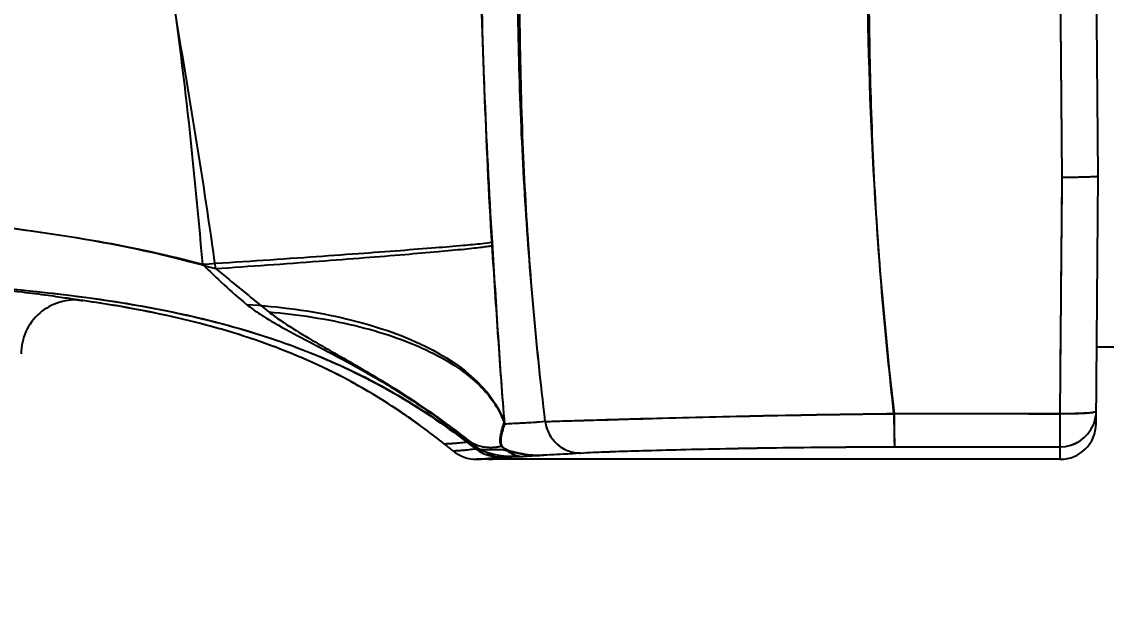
# Model space of a CAD drawing. Header units: millimetres. Extents: x 3553 to 4035, y 25961 to 26175.
# Drawn here: x 3628.2 to 3688.2, y 26036.8 to 26068.6 of the extents above; entities that cross this region are included whole.
import ezdxf

# ---------------------------------------------------------------- set-up
doc = ezdxf.new("R2010")
doc.units = ezdxf.units.MM
doc.styles.get("Standard").update_dxf_attribs({"font": ''})
doc.styles.get('Standard').set_extended_font_data('SimSun')
doc.dimstyles.new('副本 ISO-25-2bei', dxfattribs={"dimscale": 1.7, "dimtxt": 5, "dimasz": 5, "dimexe": 0.5, "dimexo": 0.625, "dimgap": 2, "dimtad": 1, "dimlfac": 0.0393, "dimdsep": 46, "dimtxsty": 'Standard', "dimcen": 2.5, "dimclrd": 1, "dimclre": 1, "dimclrt": 3, "dimadec": 0, "dimazin": 0, "dimtfac": 1, "dimtmove": 0, "dimatfit": 3, "dimfxl": 0, "dimarcsym": 0})

# ---------------------------------------------------------------- blocks, each defined once
blk = doc.blocks.new('*D3')
at = {"color": 1, "lineweight": -2, "transparency": 16777216}
for p, q in [((3600.501, 26039.033), (3600.501, 26015.894)), ((3622.208, 26039.53), (3622.208, 26015.894)), ((3592.001, 26016.744), (3583.501, 26016.744)), ((3600.501, 26016.744), (3622.208, 26016.744)), ((3630.708, 26016.744), (3674.908, 26016.744))]:
    blk.add_line(p, q, dxfattribs=at)
at = {"color": 1, "transparency": 16777216}
for points in [[(3592.001, 26018.16), (3592.001, 26015.327), (3600.501, 26016.744)], [(3630.708, 26018.16), (3630.708, 26015.327), (3622.208, 26016.744)]]:
    blk.add_solid(points, dxfattribs=at)
at = {"layer": 'Defpoints', "color": 0, "transparency": 16777216}
for p in [(3622.208, 26040.592), (3600.501, 26040.095), (3622.208, 26016.744)]:
    blk.add_point(p, dxfattribs=at)
at = {"color": 3, "transparency": 16777216, "insert": (3657.058, 26025.291), "char_height": 8.5, "attachment_point": 5}
blk.add_mtext('G1/2"', dxfattribs=at)
blk = doc.blocks.new('*D4')
at = {"color": 1, "lineweight": -2, "transparency": 16777216}
for p, q in [((3611.356, 26037.626), (3611.356, 25991.025)), ((3739.327, 26000.218), (3739.327, 25991.025)), ((3619.856, 25991.875), (3730.827, 25991.875))]:
    blk.add_line(p, q, dxfattribs=at)
at = {"color": 1, "transparency": 16777216}
for points in [[(3619.856, 25993.292), (3619.856, 25990.458), (3611.356, 25991.875)], [(3730.827, 25993.292), (3730.827, 25990.458), (3739.327, 25991.875)]]:
    blk.add_solid(points, dxfattribs=at)
at = {"layer": 'Defpoints', "color": 0, "transparency": 16777216}
for p in [(3611.356, 26038.688), (3739.327, 26001.28), (3739.327, 25991.875)]:
    blk.add_point(p, dxfattribs=at)
at = {"color": 3, "transparency": 16777216, "insert": (3675.341, 26001.225), "char_height": 8.5, "attachment_point": 5}
blk.add_mtext('128', dxfattribs=at)
blk = doc.blocks.new('*D5')
at = {"color": 1, "lineweight": -2, "transparency": 16777216}
for p, q in [((3570.581, 26047.717), (3570.581, 25971.344)), ((3739.327, 25994.559), (3739.327, 25971.344)), ((3579.081, 25972.194), (3730.827, 25972.194))]:
    blk.add_line(p, q, dxfattribs=at)
at = {"color": 1, "transparency": 16777216}
for points in [[(3579.081, 25973.61), (3579.081, 25970.777), (3570.581, 25972.194)], [(3730.827, 25973.61), (3730.827, 25970.777), (3739.327, 25972.194)]]:
    blk.add_solid(points, dxfattribs=at)
at = {"layer": 'Defpoints', "color": 0, "transparency": 16777216}
for p in [(3570.581, 26048.78), (3739.327, 25995.621), (3739.327, 25972.194)]:
    blk.add_point(p, dxfattribs=at)
at = {"color": 3, "transparency": 16777216, "insert": (3654.954, 25981.544), "char_height": 8.5, "attachment_point": 5}
blk.add_mtext('168.7', dxfattribs=at)

msp = doc.modelspace()

# ---------------------------------------------------------------- linework, layer by layer
for points in [[(3687.756, 26060.013), (3687.756, 26060.013), (3687.474, 26092.235), (3687.474, 26092.235)], [(3685.758, 26059.948), (3685.758, 26059.948), (3685.645, 26072.896), (3685.645, 26072.896)], [(3685.758, 26059.947), (3685.758, 26059.947), (3685.647, 26072.791), (3685.647, 26072.791)], [(3674.972, 26072.306), (3674.973, 26063.803), (3675.468, 26055.308), (3676.454, 26046.863)], [(3685.644, 26046.866), (3685.644, 26046.866), (3685.758, 26059.948), (3685.758, 26059.948)], [(3687.635, 26046.301), (3687.635, 26046.301), (3687.756, 26060.013), (3687.756, 26060.013)], [(3631.67, 26053.099), (3631.67, 26053.099), (3631.542, 26053.117), (3631.542, 26053.117)], [(3631.67, 26053.099), (3631.67, 26053.099), (3631.543, 26053.117), (3631.543, 26053.117)], [(3631.787, 26053.082), (3631.787, 26053.082), (3631.67, 26053.099), (3631.67, 26053.099)], [(3687.673, 26050.556), (3687.673, 26050.556), (3688.644, 26050.556), (3688.644, 26050.556)], [(3687.519, 26046.323), (3687.598, 26046.535), (3687.64, 26046.765), (3687.642, 26046.993)], [(3687.519, 26046.323), (3687.598, 26046.536), (3687.64, 26046.766), (3687.642, 26046.993)], [(3654.878, 26046.307), (3654.884, 26046.296), (3654.884, 26046.284), (3654.889, 26046.273)], [(3685.644, 26044.326), (3686.738, 26044.326), (3687.627, 26045.208), (3687.635, 26046.301)], [(3685.651, 26045.021), (3686.451, 26045.021), (3687.174, 26045.5), (3687.485, 26046.237)], [(3685.651, 26045.02), (3686.451, 26045.02), (3687.174, 26045.499), (3687.485, 26046.237)], [(3687.485, 26046.237), (3687.498, 26046.265), (3687.509, 26046.294), (3687.519, 26046.323)], [(3687.485, 26046.237), (3687.497, 26046.266), (3687.509, 26046.294), (3687.519, 26046.323)], [(3651.552, 26045.186), (3651.203, 26045.462), (3650.849, 26045.734), (3650.491, 26045.999)], [(3651.552, 26045.186), (3651.203, 26045.462), (3650.849, 26045.734), (3650.491, 26045.999)], [(3652.039, 26044.796), (3651.878, 26044.927), (3651.716, 26045.058), (3651.552, 26045.186)], [(3652.785, 26045.461), (3652.842, 26045.416), (3652.9, 26045.371), (3652.957, 26045.327)], [(3652.837, 26045.289), (3652.897, 26045.242), (3652.958, 26045.198), (3653.021, 26045.155)], [(3676.479, 26045.018), (3679.536, 26045.02), (3682.593, 26045.021), (3685.651, 26045.021)], [(3676.488, 26045.017), (3679.543, 26045.019), (3682.597, 26045.02), (3685.651, 26045.02)], [(3685.644, 26044.326), (3685.644, 26044.326), (3685.651, 26045.021), (3685.651, 26045.021)], [(3652.039, 26044.796), (3652.412, 26044.493), (3652.879, 26044.326), (3653.359, 26044.326)], [(3653.285, 26044.91), (3653.432, 26044.797), (3653.592, 26044.702), (3653.762, 26044.63)], [(3654.509, 26044.445), (3654.509, 26044.445), (3654.616, 26044.461), (3654.616, 26044.461)], [(3655.366, 26044.473), (3655.366, 26044.473), (3655.678, 26044.473), (3655.678, 26044.473)], [(3655.715, 26044.49), (3655.703, 26044.488), (3655.691, 26044.487), (3655.678, 26044.485)], [(3655.678, 26044.473), (3655.678, 26044.473), (3655.898, 26044.474), (3655.898, 26044.474)], [(3685.644, 26044.326), (3685.644, 26044.326), (3653.359, 26044.326), (3653.359, 26044.326)]]:
    msp.add_open_spline(points, degree=3)
for points, knots in [([(3653.507, 26073.412), (3653.529, 26071.989), (3653.567, 26070.566), (3653.612, 26069.143), (3653.612, 26069.143), (3653.657, 26067.72), (3653.709, 26066.298), (3653.767, 26064.876), (3653.767, 26064.876), (3653.882, 26062.032), (3654.02, 26059.188), (3654.201, 26056.346)], [0, 0, 0, 0, 0.333333, 0.333333, 0.333333, 0.333333, 0.666667, 0.666667, 0.666667, 0.666667, 1, 1, 1, 1]), ([(3653.525, 26073.462), (3653.584, 26070.578), (3653.663, 26067.692), (3653.768, 26064.809), (3653.768, 26064.809), (3653.872, 26061.924), (3654.001, 26059.04), (3654.19, 26056.161)], [0, 0, 0, 0, 0.5, 0.5, 0.5, 0.5, 1, 1, 1, 1]), ([(3636.11, 26072.941), (3636.329, 26071.463), (3636.539, 26069.983), (3636.736, 26068.501), (3636.736, 26068.501), (3636.932, 26067.02), (3637.116, 26065.536), (3637.285, 26064.051), (3637.285, 26064.051), (3637.624, 26061.08), (3637.908, 26058.104), (3638.171, 26055.127)], [0, 0, 0, 0, 0.333333, 0.333333, 0.333333, 0.333333, 0.666667, 0.666667, 0.666667, 0.666667, 1, 1, 1, 1]), ([(3657.145, 26046.415), (3656.635, 26050.747), (3656.245, 26055.095), (3655.989, 26059.452), (3655.989, 26059.452), (3655.732, 26063.811), (3655.61, 26068.179), (3655.625, 26072.544)], [0, 0, 0, 0, 0.5, 0.5, 0.5, 0.5, 1, 1, 1, 1]), ([(3657.148, 26046.413), (3656.893, 26048.575), (3656.663, 26050.739), (3656.473, 26052.906), (3656.473, 26052.906), (3656.284, 26055.076), (3656.135, 26057.249), (3656.022, 26059.423), (3656.022, 26059.423), (3655.909, 26061.598), (3655.834, 26063.775), (3655.787, 26065.951), (3655.787, 26065.951), (3655.74, 26068.128), (3655.721, 26070.305), (3655.718, 26072.481)], [0, 0, 0, 0, 0.25, 0.25, 0.25, 0.25, 0.5, 0.5, 0.5, 0.5, 0.75, 0.75, 0.75, 0.75, 1, 1, 1, 1]), ([(3676.445, 26046.853), (3676.211, 26048.959), (3675.997, 26051.067), (3675.815, 26053.18), (3675.815, 26053.18), (3675.635, 26055.293), (3675.487, 26057.41), (3675.376, 26059.528), (3675.376, 26059.528), (3675.263, 26061.647), (3675.184, 26063.768), (3675.134, 26065.89), (3675.134, 26065.89), (3675.085, 26068.011), (3675.064, 26070.133), (3675.059, 26072.255)], [0, 0, 0, 0, 0.25, 0.25, 0.25, 0.25, 0.5, 0.5, 0.5, 0.5, 0.75, 0.75, 0.75, 0.75, 1, 1, 1, 1]), ([(3636.573, 26069.453), (3636.995, 26067.031), (3637.405, 26064.606), (3637.793, 26062.178), (3637.793, 26062.178), (3638.181, 26059.75), (3638.547, 26057.318), (3638.893, 26054.884)], [0, 0, 0, 0, 0.5, 0.5, 0.5, 0.5, 1, 1, 1, 1]), ([(3590.234, 26059.767), (3592.283, 26059.622), (3594.334, 26059.491), (3596.386, 26059.375), (3596.386, 26059.375), (3598.438, 26059.259), (3600.491, 26059.157), (3602.544, 26059.057), (3602.544, 26059.057), (3604.597, 26058.957), (3606.652, 26058.859), (3608.705, 26058.751), (3608.705, 26058.751), (3610.757, 26058.642), (3612.81, 26058.525), (3614.86, 26058.383), (3614.86, 26058.383), (3616.907, 26058.24), (3618.952, 26058.072), (3620.993, 26057.877), (3620.993, 26057.877), (3623.022, 26057.682), (3625.049, 26057.46), (3627.069, 26057.199), (3627.069, 26057.199), (3629.067, 26056.94), (3631.061, 26056.644), (3633.042, 26056.268), (3633.042, 26056.268), (3635.012, 26055.895), (3636.969, 26055.443), (3638.893, 26054.884)], [0, 0, 0, 0, 0.125, 0.125, 0.125, 0.125, 0.25, 0.25, 0.25, 0.25, 0.375, 0.375, 0.375, 0.375, 0.5, 0.5, 0.5, 0.5, 0.625, 0.625, 0.625, 0.625, 0.75, 0.75, 0.75, 0.75, 0.875, 0.875, 0.875, 0.875, 1, 1, 1, 1]), ([(3590.269, 26059.771), (3592.287, 26059.63), (3594.306, 26059.502), (3596.326, 26059.387), (3596.326, 26059.387), (3598.347, 26059.272), (3600.368, 26059.171), (3602.389, 26059.071), (3602.389, 26059.071), (3606.434, 26058.871), (3610.479, 26058.678), (3614.519, 26058.394), (3614.519, 26058.394), (3616.535, 26058.254), (3618.548, 26058.09), (3620.561, 26057.901), (3620.561, 26057.901), (3622.556, 26057.714), (3624.548, 26057.501), (3626.537, 26057.255), (3626.537, 26057.255), (3628.495, 26057.013), (3630.448, 26056.741), (3632.39, 26056.397), (3632.39, 26056.397), (3634.333, 26056.053), (3636.265, 26055.64), (3638.171, 26055.127)], [0, 0, 0, 0, 0.142857, 0.142857, 0.142857, 0.142857, 0.285714, 0.285714, 0.285714, 0.285714, 0.428571, 0.428571, 0.428571, 0.428571, 0.571429, 0.571429, 0.571429, 0.571429, 0.714286, 0.714286, 0.714286, 0.714286, 0.857143, 0.857143, 0.857143, 0.857143, 1, 1, 1, 1]), ([(3685.644, 26046.856), (3685.654, 26047.946), (3685.664, 26049.035), (3685.673, 26050.125), (3685.673, 26050.125), (3685.701, 26053.4), (3685.73, 26056.674), (3685.758, 26059.947)], [0, 0, 0, 0, 0.5, 0.5, 0.5, 0.5, 1, 1, 1, 1]), ([(3685.758, 26059.948), (3685.888, 26059.948), (3686.018, 26059.949), (3686.148, 26059.95), (3686.148, 26059.95), (3686.273, 26059.95), (3686.397, 26059.952), (3686.523, 26059.954), (3686.523, 26059.954), (3686.638, 26059.955), (3686.753, 26059.957), (3686.868, 26059.959), (3686.868, 26059.959), (3686.969, 26059.961), (3687.069, 26059.964), (3687.17, 26059.968), (3687.17, 26059.968), (3687.253, 26059.97), (3687.336, 26059.973), (3687.419, 26059.977), (3687.419, 26059.977), (3687.453, 26059.978), (3687.486, 26059.981), (3687.519, 26059.983), (3687.519, 26059.983), (3687.547, 26059.984), (3687.576, 26059.986), (3687.603, 26059.988), (3687.603, 26059.988), (3687.626, 26059.99), (3687.647, 26059.991), (3687.67, 26059.994), (3687.67, 26059.994), (3687.686, 26059.996), (3687.703, 26059.998), (3687.717, 26060), (3687.717, 26060), (3687.727, 26060.002), (3687.734, 26060.003), (3687.746, 26060.006), (3687.746, 26060.006), (3687.75, 26060.007), (3687.756, 26060.008), (3687.756, 26060.013)], [0, 0, 0, 0, 0.090909, 0.090909, 0.090909, 0.090909, 0.181818, 0.181818, 0.181818, 0.181818, 0.272727, 0.272727, 0.272727, 0.272727, 0.363636, 0.363636, 0.363636, 0.363636, 0.454545, 0.454545, 0.454545, 0.454545, 0.545455, 0.545455, 0.545455, 0.545455, 0.636364, 0.636364, 0.636364, 0.636364, 0.727273, 0.727273, 0.727273, 0.727273, 0.818182, 0.818182, 0.818182, 0.818182, 0.909091, 0.909091, 0.909091, 0.909091, 1, 1, 1, 1]), ([(3685.758, 26059.947), (3685.888, 26059.948), (3686.018, 26059.948), (3686.148, 26059.949), (3686.148, 26059.949), (3686.273, 26059.95), (3686.397, 26059.953), (3686.523, 26059.954), (3686.523, 26059.954), (3686.638, 26059.955), (3686.753, 26059.957), (3686.868, 26059.959), (3686.868, 26059.959), (3686.969, 26059.961), (3687.069, 26059.963), (3687.17, 26059.967), (3687.17, 26059.967), (3687.253, 26059.97), (3687.336, 26059.973), (3687.419, 26059.976), (3687.419, 26059.976), (3687.481, 26059.979), (3687.543, 26059.983), (3687.603, 26059.988), (3687.603, 26059.988), (3687.626, 26059.989), (3687.647, 26059.991), (3687.67, 26059.993), (3687.67, 26059.993), (3687.686, 26059.996), (3687.703, 26059.998), (3687.717, 26060), (3687.717, 26060), (3687.727, 26060.002), (3687.734, 26060.003), (3687.746, 26060.006), (3687.746, 26060.006), (3687.75, 26060.007), (3687.756, 26060.008), (3687.756, 26060.013)], [0, 0, 0, 0, 0.1, 0.1, 0.1, 0.1, 0.2, 0.2, 0.2, 0.2, 0.3, 0.3, 0.3, 0.3, 0.4, 0.4, 0.4, 0.4, 0.5, 0.5, 0.5, 0.5, 0.6, 0.6, 0.6, 0.6, 0.7, 0.7, 0.7, 0.7, 0.8, 0.8, 0.8, 0.8, 0.9, 0.9, 0.9, 0.9, 1, 1, 1, 1]), ([(3638.172, 26055.127), (3640.166, 26055.258), (3642.16, 26055.393), (3644.154, 26055.532), (3644.154, 26055.532), (3645.037, 26055.595), (3645.921, 26055.658), (3646.805, 26055.723), (3646.805, 26055.723), (3647.581, 26055.778), (3648.359, 26055.836), (3649.135, 26055.895), (3649.135, 26055.895), (3649.785, 26055.945), (3650.434, 26055.996), (3651.084, 26056.048), (3651.084, 26056.048), (3651.591, 26056.089), (3652.097, 26056.131), (3652.603, 26056.176), (3652.603, 26056.176), (3652.952, 26056.208), (3653.301, 26056.242), (3653.651, 26056.277), (3653.651, 26056.277), (3653.834, 26056.295), (3654.019, 26056.313), (3654.201, 26056.346)], [0, 0, 0, 0, 0.142857, 0.142857, 0.142857, 0.142857, 0.285714, 0.285714, 0.285714, 0.285714, 0.428571, 0.428571, 0.428571, 0.428571, 0.571429, 0.571429, 0.571429, 0.571429, 0.714286, 0.714286, 0.714286, 0.714286, 0.857143, 0.857143, 0.857143, 0.857143, 1, 1, 1, 1]), ([(3638.893, 26054.884), (3640.807, 26055.017), (3642.721, 26055.154), (3644.633, 26055.298), (3644.633, 26055.298), (3645.476, 26055.362), (3646.318, 26055.426), (3647.161, 26055.493), (3647.161, 26055.493), (3647.901, 26055.551), (3648.64, 26055.61), (3649.379, 26055.672), (3649.379, 26055.672), (3649.996, 26055.724), (3650.614, 26055.776), (3651.23, 26055.832), (3651.23, 26055.832), (3651.71, 26055.875), (3652.191, 26055.92), (3652.67, 26055.968), (3652.67, 26055.968), (3652.856, 26055.988), (3653.041, 26056.007), (3653.226, 26056.028), (3653.226, 26056.028), (3653.373, 26056.044), (3653.519, 26056.061), (3653.666, 26056.079), (3653.666, 26056.079), (3653.773, 26056.093), (3653.881, 26056.107), (3653.987, 26056.123), (3653.987, 26056.123), (3654.055, 26056.134), (3654.122, 26056.145), (3654.19, 26056.161)], [0, 0, 0, 0, 0.111111, 0.111111, 0.111111, 0.111111, 0.222222, 0.222222, 0.222222, 0.222222, 0.333333, 0.333333, 0.333333, 0.333333, 0.444444, 0.444444, 0.444444, 0.444444, 0.555556, 0.555556, 0.555556, 0.555556, 0.666667, 0.666667, 0.666667, 0.666667, 0.777778, 0.777778, 0.777778, 0.777778, 0.888889, 0.888889, 0.888889, 0.888889, 1, 1, 1, 1]), ([(3654.19, 26056.161), (3654.3, 26054.461), (3654.414, 26052.761), (3654.528, 26051.061), (3654.528, 26051.061), (3654.584, 26050.243), (3654.64, 26049.426), (3654.7, 26048.609), (3654.7, 26048.609), (3654.758, 26047.83), (3654.821, 26047.052), (3654.889, 26046.273)], [0, 0, 0, 0, 0.333333, 0.333333, 0.333333, 0.333333, 0.666667, 0.666667, 0.666667, 0.666667, 1, 1, 1, 1]), ([(3654.201, 26056.346), (3654.311, 26054.609), (3654.419, 26052.871), (3654.532, 26051.134), (3654.532, 26051.134), (3654.639, 26049.513), (3654.75, 26047.892), (3654.887, 26046.273)], [0, 0, 0, 0, 0.5, 0.5, 0.5, 0.5, 1, 1, 1, 1]), ([(3638.172, 26055.127), (3638.567, 26054.745), (3638.962, 26054.364), (3639.366, 26053.991), (3639.366, 26053.991), (3639.77, 26053.619), (3640.183, 26053.256), (3640.607, 26052.906)], [0, 0, 0, 0, 0.5, 0.5, 0.5, 0.5, 1, 1, 1, 1]), ([(3638.893, 26054.884), (3639.139, 26054.687), (3639.384, 26054.49), (3639.628, 26054.291), (3639.628, 26054.291), (3639.996, 26053.99), (3640.362, 26053.687), (3640.731, 26053.386), (3640.731, 26053.386), (3641.1, 26053.084), (3641.472, 26052.784), (3641.845, 26052.487)], [0, 0, 0, 0, 0.333333, 0.333333, 0.333333, 0.333333, 0.666667, 0.666667, 0.666667, 0.666667, 1, 1, 1, 1]), ([(3617.158, 26054.339), (3620.344, 26054.25), (3623.531, 26054.1), (3626.708, 26053.831), (3626.708, 26053.831), (3628.258, 26053.701), (3629.806, 26053.542), (3631.349, 26053.342), (3631.349, 26053.342), (3632.879, 26053.143), (3634.405, 26052.901), (3635.92, 26052.602), (3635.92, 26052.602), (3637.461, 26052.298), (3638.99, 26051.932), (3640.497, 26051.486), (3640.497, 26051.486), (3642.032, 26051.032), (3643.543, 26050.495), (3645.014, 26049.861), (3645.014, 26049.861), (3646.494, 26049.224), (3647.933, 26048.491), (3649.314, 26047.661), (3649.314, 26047.661), (3650.695, 26046.831), (3652.018, 26045.905), (3653.285, 26044.91)], [0, 0, 0, 0, 0.142857, 0.142857, 0.142857, 0.142857, 0.285714, 0.285714, 0.285714, 0.285714, 0.428571, 0.428571, 0.428571, 0.428571, 0.571429, 0.571429, 0.571429, 0.571429, 0.714286, 0.714286, 0.714286, 0.714286, 0.857143, 0.857143, 0.857143, 0.857143, 1, 1, 1, 1]), ([(3622.205, 26054.139), (3622.777, 26054.1), (3623.35, 26054.057), (3623.922, 26054.012), (3623.922, 26054.012), (3625.35, 26053.897), (3626.776, 26053.76), (3628.199, 26053.591)], [0, 0, 0, 0, 0.5, 0.5, 0.5, 0.5, 1, 1, 1, 1]), ([(3622.205, 26054.139), (3624.908, 26053.994), (3627.608, 26053.789), (3630.298, 26053.469), (3630.298, 26053.469), (3632.94, 26053.156), (3635.571, 26052.731), (3638.157, 26052.109), (3638.157, 26052.109), (3639.454, 26051.796), (3640.74, 26051.434), (3642.006, 26051.012), (3642.006, 26051.012), (3643.29, 26050.584), (3644.552, 26050.093), (3645.783, 26049.534), (3645.783, 26049.534), (3647.03, 26048.967), (3648.245, 26048.329), (3649.419, 26047.622), (3649.419, 26047.622), (3650.601, 26046.909), (3651.74, 26046.126), (3652.837, 26045.289)], [0, 0, 0, 0, 0.166667, 0.166667, 0.166667, 0.166667, 0.333333, 0.333333, 0.333333, 0.333333, 0.5, 0.5, 0.5, 0.5, 0.666667, 0.666667, 0.666667, 0.666667, 0.833333, 0.833333, 0.833333, 0.833333, 1, 1, 1, 1]), ([(3628.199, 26053.591), (3628.675, 26053.534), (3629.151, 26053.474), (3629.625, 26053.408), (3629.625, 26053.408), (3629.817, 26053.382), (3630.009, 26053.356), (3630.2, 26053.328), (3630.2, 26053.328), (3630.359, 26053.304), (3630.518, 26053.28), (3630.677, 26053.257), (3630.677, 26053.257), (3630.802, 26053.238), (3630.928, 26053.218), (3631.053, 26053.198), (3631.053, 26053.198), (3631.143, 26053.184), (3631.234, 26053.169), (3631.324, 26053.154), (3631.324, 26053.154), (3631.356, 26053.148), (3631.388, 26053.143), (3631.42, 26053.138), (3631.42, 26053.138), (3631.443, 26053.134), (3631.465, 26053.131), (3631.488, 26053.127), (3631.488, 26053.127), (3631.502, 26053.124), (3631.516, 26053.122), (3631.53, 26053.119), (3631.53, 26053.119), (3631.534, 26053.119), (3631.538, 26053.118), (3631.542, 26053.117)], [0, 0, 0, 0, 0.111111, 0.111111, 0.111111, 0.111111, 0.222222, 0.222222, 0.222222, 0.222222, 0.333333, 0.333333, 0.333333, 0.333333, 0.444444, 0.444444, 0.444444, 0.444444, 0.555556, 0.555556, 0.555556, 0.555556, 0.666667, 0.666667, 0.666667, 0.666667, 0.777778, 0.777778, 0.777778, 0.777778, 0.888889, 0.888889, 0.888889, 0.888889, 1, 1, 1, 1]), ([(3631.542, 26053.117), (3630.685, 26053.24), (3629.818, 26052.984), (3629.163, 26052.417), (3629.163, 26052.417), (3628.509, 26051.85), (3628.133, 26051.026), (3628.133, 26050.161)], [0, 0, 0, 0, 0.5, 0.5, 0.5, 0.5, 1, 1, 1, 1]), ([(3650.491, 26045.999), (3649.807, 26046.506), (3649.107, 26046.992), (3648.39, 26047.449), (3648.39, 26047.449), (3647.683, 26047.9), (3646.96, 26048.324), (3646.22, 26048.719), (3646.22, 26048.719), (3644.748, 26049.507), (3643.212, 26050.178), (3641.639, 26050.743), (3641.639, 26050.743), (3640.042, 26051.316), (3638.408, 26051.779), (3636.755, 26052.16), (3636.755, 26052.16), (3635.074, 26052.548), (3633.376, 26052.852), (3631.67, 26053.099)], [0, 0, 0, 0, 0.2, 0.2, 0.2, 0.2, 0.4, 0.4, 0.4, 0.4, 0.6, 0.6, 0.6, 0.6, 0.8, 0.8, 0.8, 0.8, 1, 1, 1, 1]), ([(3650.491, 26045.999), (3649.144, 26046.998), (3647.726, 26047.911), (3646.246, 26048.706), (3646.246, 26048.706), (3644.781, 26049.491), (3643.257, 26050.16), (3641.693, 26050.724), (3641.693, 26050.724), (3640.107, 26051.296), (3638.483, 26051.759), (3636.841, 26052.141), (3636.841, 26052.141), (3635.171, 26052.53), (3633.482, 26052.834), (3631.787, 26053.082)], [0, 0, 0, 0, 0.25, 0.25, 0.25, 0.25, 0.5, 0.5, 0.5, 0.5, 0.75, 0.75, 0.75, 0.75, 1, 1, 1, 1]), ([(3640.607, 26052.906), (3640.849, 26052.705), (3641.107, 26052.524), (3641.371, 26052.353), (3641.371, 26052.353), (3641.635, 26052.181), (3641.906, 26052.019), (3642.178, 26051.862), (3642.178, 26051.862), (3642.725, 26051.547), (3643.282, 26051.251), (3643.841, 26050.958), (3643.841, 26050.958), (3644.399, 26050.663), (3644.959, 26050.372), (3645.516, 26050.075), (3645.516, 26050.075), (3646.073, 26049.778), (3646.627, 26049.476), (3647.177, 26049.165), (3647.177, 26049.165), (3647.727, 26048.854), (3648.272, 26048.534), (3648.809, 26048.202), (3648.809, 26048.202), (3649.346, 26047.87), (3649.875, 26047.527), (3650.397, 26047.171), (3650.397, 26047.171), (3651.44, 26046.462), (3652.45, 26045.707), (3653.433, 26044.917)], [0, 0, 0, 0, 0.125, 0.125, 0.125, 0.125, 0.25, 0.25, 0.25, 0.25, 0.375, 0.375, 0.375, 0.375, 0.5, 0.5, 0.5, 0.5, 0.625, 0.625, 0.625, 0.625, 0.75, 0.75, 0.75, 0.75, 0.875, 0.875, 0.875, 0.875, 1, 1, 1, 1]), ([(3640.607, 26052.906), (3641.509, 26052.848), (3642.411, 26052.759), (3643.307, 26052.634), (3643.307, 26052.634), (3644.158, 26052.516), (3645.002, 26052.366), (3645.84, 26052.175), (3645.84, 26052.175), (3646.62, 26051.998), (3647.395, 26051.788), (3648.149, 26051.54), (3648.149, 26051.54), (3648.839, 26051.313), (3649.51, 26051.056), (3650.187, 26050.74), (3650.187, 26050.74), (3652.195, 26049.801), (3654.256, 26048.339), (3654.887, 26046.273)], [0, 0, 0, 0, 0.2, 0.2, 0.2, 0.2, 0.4, 0.4, 0.4, 0.4, 0.6, 0.6, 0.6, 0.6, 0.8, 0.8, 0.8, 0.8, 1, 1, 1, 1]), ([(3641.845, 26052.487), (3643.45, 26052.347), (3645.051, 26052.107), (3646.618, 26051.728), (3646.618, 26051.728), (3647.324, 26051.557), (3648.024, 26051.358), (3648.711, 26051.123), (3648.711, 26051.123), (3649.338, 26050.908), (3649.957, 26050.663), (3650.557, 26050.381), (3650.557, 26050.381), (3651.096, 26050.127), (3651.621, 26049.842), (3652.12, 26049.516), (3652.12, 26049.516), (3652.564, 26049.228), (3652.987, 26048.906), (3653.374, 26048.545), (3653.374, 26048.545), (3653.716, 26048.225), (3654.03, 26047.872), (3654.293, 26047.484), (3654.293, 26047.484), (3654.531, 26047.132), (3654.728, 26046.752), (3654.863, 26046.353)], [0, 0, 0, 0, 0.142857, 0.142857, 0.142857, 0.142857, 0.285714, 0.285714, 0.285714, 0.285714, 0.428571, 0.428571, 0.428571, 0.428571, 0.571429, 0.571429, 0.571429, 0.571429, 0.714286, 0.714286, 0.714286, 0.714286, 0.857143, 0.857143, 0.857143, 0.857143, 1, 1, 1, 1]), ([(3641.845, 26052.487), (3642.057, 26052.318), (3642.277, 26052.159), (3642.502, 26052.006), (3642.502, 26052.006), (3642.725, 26051.853), (3642.953, 26051.705), (3643.182, 26051.561), (3643.182, 26051.561), (3643.642, 26051.272), (3644.109, 26050.997), (3644.578, 26050.726), (3644.578, 26050.726), (3645.049, 26050.454), (3645.52, 26050.187), (3645.991, 26049.917), (3645.991, 26049.917), (3646.461, 26049.647), (3646.931, 26049.377), (3647.397, 26049.101), (3647.397, 26049.101), (3647.865, 26048.825), (3648.329, 26048.545), (3648.787, 26048.256), (3648.787, 26048.256), (3649.247, 26047.968), (3649.702, 26047.673), (3650.151, 26047.37), (3650.151, 26047.37), (3651.051, 26046.763), (3651.929, 26046.126), (3652.785, 26045.461)], [0, 0, 0, 0, 0.125, 0.125, 0.125, 0.125, 0.25, 0.25, 0.25, 0.25, 0.375, 0.375, 0.375, 0.375, 0.5, 0.5, 0.5, 0.5, 0.625, 0.625, 0.625, 0.625, 0.75, 0.75, 0.75, 0.75, 0.875, 0.875, 0.875, 0.875, 1, 1, 1, 1]), ([(3657.145, 26046.415), (3657.405, 26046.426), (3657.665, 26046.434), (3657.925, 26046.443), (3657.925, 26046.443), (3658.382, 26046.458), (3658.84, 26046.472), (3659.296, 26046.486), (3659.296, 26046.486), (3659.936, 26046.506), (3660.576, 26046.525), (3661.216, 26046.543), (3661.216, 26046.543), (3662.02, 26046.566), (3662.822, 26046.589), (3663.625, 26046.61), (3663.625, 26046.61), (3665.614, 26046.664), (3667.604, 26046.711), (3669.593, 26046.752), (3669.593, 26046.752), (3671.88, 26046.798), (3674.167, 26046.836), (3676.454, 26046.863)], [0, 0, 0, 0, 0.166667, 0.166667, 0.166667, 0.166667, 0.333333, 0.333333, 0.333333, 0.333333, 0.5, 0.5, 0.5, 0.5, 0.666667, 0.666667, 0.666667, 0.666667, 0.833333, 0.833333, 0.833333, 0.833333, 1, 1, 1, 1]), ([(3657.148, 26046.413), (3657.865, 26046.444), (3658.581, 26046.463), (3659.297, 26046.483), (3659.297, 26046.483), (3660.74, 26046.523), (3662.181, 26046.566), (3663.623, 26046.605), (3663.623, 26046.605), (3665.611, 26046.66), (3667.599, 26046.706), (3669.586, 26046.746), (3669.586, 26046.746), (3671.873, 26046.791), (3674.159, 26046.827), (3676.445, 26046.853)], [0, 0, 0, 0, 0.25, 0.25, 0.25, 0.25, 0.5, 0.5, 0.5, 0.5, 0.75, 0.75, 0.75, 0.75, 1, 1, 1, 1]), ([(3676.445, 26046.86), (3677.208, 26046.859), (3677.971, 26046.859), (3678.734, 26046.857), (3678.734, 26046.857), (3681.037, 26046.855), (3683.341, 26046.853), (3685.644, 26046.853)], [0, 0, 0, 0, 0.5, 0.5, 0.5, 0.5, 1, 1, 1, 1]), ([(3676.445, 26046.853), (3676.445, 26046.621), (3676.446, 26046.388), (3676.449, 26046.156), (3676.449, 26046.156), (3676.45, 26046.052), (3676.451, 26045.949), (3676.452, 26045.845), (3676.452, 26045.845), (3676.453, 26045.754), (3676.454, 26045.662), (3676.456, 26045.572), (3676.456, 26045.572), (3676.457, 26045.497), (3676.459, 26045.422), (3676.462, 26045.345), (3676.462, 26045.345), (3676.463, 26045.289), (3676.463, 26045.232), (3676.467, 26045.175), (3676.467, 26045.175), (3676.469, 26045.138), (3676.472, 26045.102), (3676.472, 26045.064), (3676.472, 26045.064), (3676.472, 26045.048), (3676.472, 26045.032), (3676.479, 26045.018)], [0, 0, 0, 0, 0.142857, 0.142857, 0.142857, 0.142857, 0.285714, 0.285714, 0.285714, 0.285714, 0.428571, 0.428571, 0.428571, 0.428571, 0.571429, 0.571429, 0.571429, 0.571429, 0.714286, 0.714286, 0.714286, 0.714286, 0.857143, 0.857143, 0.857143, 0.857143, 1, 1, 1, 1]), ([(3676.454, 26046.869), (3677.216, 26046.868), (3677.979, 26046.867), (3678.741, 26046.867), (3678.741, 26046.867), (3681.043, 26046.864), (3683.343, 26046.863), (3685.644, 26046.863)], [0, 0, 0, 0, 0.5, 0.5, 0.5, 0.5, 1, 1, 1, 1]), ([(3676.454, 26046.863), (3676.455, 26046.63), (3676.456, 26046.396), (3676.458, 26046.163), (3676.458, 26046.163), (3676.459, 26046.058), (3676.46, 26045.954), (3676.462, 26045.849), (3676.462, 26045.849), (3676.463, 26045.758), (3676.464, 26045.667), (3676.466, 26045.574), (3676.466, 26045.574), (3676.467, 26045.499), (3676.468, 26045.423), (3676.47, 26045.348), (3676.47, 26045.348), (3676.472, 26045.29), (3676.474, 26045.233), (3676.477, 26045.175), (3676.477, 26045.175), (3676.478, 26045.138), (3676.479, 26045.101), (3676.482, 26045.064), (3676.482, 26045.064), (3676.483, 26045.053), (3676.484, 26045.043), (3676.485, 26045.032), (3676.485, 26045.032), (3676.485, 26045.026), (3676.486, 26045.021), (3676.488, 26045.017)], [0, 0, 0, 0, 0.125, 0.125, 0.125, 0.125, 0.25, 0.25, 0.25, 0.25, 0.375, 0.375, 0.375, 0.375, 0.5, 0.5, 0.5, 0.5, 0.625, 0.625, 0.625, 0.625, 0.75, 0.75, 0.75, 0.75, 0.875, 0.875, 0.875, 0.875, 1, 1, 1, 1]), ([(3685.644, 26046.866), (3685.899, 26046.855), (3686.153, 26046.863), (3686.408, 26046.87), (3686.408, 26046.87), (3686.524, 26046.874), (3686.639, 26046.878), (3686.754, 26046.882), (3686.754, 26046.882), (3686.855, 26046.885), (3686.956, 26046.89), (3687.057, 26046.896), (3687.057, 26046.896), (3687.139, 26046.9), (3687.222, 26046.906), (3687.305, 26046.913), (3687.305, 26046.913), (3687.338, 26046.917), (3687.372, 26046.921), (3687.406, 26046.925), (3687.406, 26046.925), (3687.434, 26046.928), (3687.461, 26046.933), (3687.489, 26046.939), (3687.489, 26046.939), (3687.512, 26046.943), (3687.533, 26046.948), (3687.556, 26046.954), (3687.556, 26046.954), (3687.572, 26046.958), (3687.588, 26046.964), (3687.603, 26046.97), (3687.603, 26046.97), (3687.613, 26046.973), (3687.621, 26046.978), (3687.632, 26046.983), (3687.632, 26046.983), (3687.637, 26046.985), (3687.642, 26046.987), (3687.642, 26046.993)], [0, 0, 0, 0, 0.1, 0.1, 0.1, 0.1, 0.2, 0.2, 0.2, 0.2, 0.3, 0.3, 0.3, 0.3, 0.4, 0.4, 0.4, 0.4, 0.5, 0.5, 0.5, 0.5, 0.6, 0.6, 0.6, 0.6, 0.7, 0.7, 0.7, 0.7, 0.8, 0.8, 0.8, 0.8, 0.9, 0.9, 0.9, 0.9, 1, 1, 1, 1]), ([(3685.644, 26046.856), (3685.899, 26046.849), (3686.153, 26046.855), (3686.408, 26046.862), (3686.408, 26046.862), (3686.524, 26046.865), (3686.639, 26046.868), (3686.754, 26046.873), (3686.754, 26046.873), (3686.855, 26046.877), (3686.956, 26046.882), (3687.057, 26046.889), (3687.057, 26046.889), (3687.139, 26046.895), (3687.222, 26046.902), (3687.305, 26046.91), (3687.305, 26046.91), (3687.366, 26046.917), (3687.427, 26046.923), (3687.489, 26046.935), (3687.489, 26046.935), (3687.529, 26046.942), (3687.569, 26046.951), (3687.603, 26046.965), (3687.603, 26046.965), (3687.613, 26046.969), (3687.623, 26046.973), (3687.632, 26046.981), (3687.632, 26046.981), (3687.637, 26046.984), (3687.642, 26046.987), (3687.642, 26046.993)], [0, 0, 0, 0, 0.125, 0.125, 0.125, 0.125, 0.25, 0.25, 0.25, 0.25, 0.375, 0.375, 0.375, 0.375, 0.5, 0.5, 0.5, 0.5, 0.625, 0.625, 0.625, 0.625, 0.75, 0.75, 0.75, 0.75, 0.875, 0.875, 0.875, 0.875, 1, 1, 1, 1]), ([(3685.651, 26045.02), (3685.647, 26045.073), (3685.648, 26045.125), (3685.649, 26045.178), (3685.649, 26045.178), (3685.649, 26045.236), (3685.648, 26045.293), (3685.648, 26045.351), (3685.648, 26045.351), (3685.647, 26045.426), (3685.647, 26045.502), (3685.647, 26045.578), (3685.647, 26045.578), (3685.647, 26045.774), (3685.645, 26045.97), (3685.645, 26046.166), (3685.645, 26046.166), (3685.645, 26046.4), (3685.644, 26046.633), (3685.644, 26046.866)], [0, 0, 0, 0, 0.2, 0.2, 0.2, 0.2, 0.4, 0.4, 0.4, 0.4, 0.6, 0.6, 0.6, 0.6, 0.8, 0.8, 0.8, 0.8, 1, 1, 1, 1]), ([(3685.651, 26045.021), (3685.647, 26045.074), (3685.648, 26045.125), (3685.649, 26045.178), (3685.649, 26045.178), (3685.65, 26045.311), (3685.648, 26045.443), (3685.647, 26045.575), (3685.647, 26045.575), (3685.644, 26045.77), (3685.645, 26045.965), (3685.645, 26046.159), (3685.645, 26046.159), (3685.645, 26046.392), (3685.644, 26046.624), (3685.644, 26046.856)], [0, 0, 0, 0, 0.25, 0.25, 0.25, 0.25, 0.5, 0.5, 0.5, 0.5, 0.75, 0.75, 0.75, 0.75, 1, 1, 1, 1]), ([(3652.957, 26045.327), (3653.148, 26045.196), (3653.366, 26045.102), (3653.593, 26045.048), (3653.593, 26045.048), (3653.729, 26045.015), (3653.87, 26044.996), (3654.009, 26044.99), (3654.009, 26044.99), (3654.063, 26044.988), (3654.116, 26044.988), (3654.169, 26044.989), (3654.169, 26044.989), (3654.215, 26044.99), (3654.26, 26044.992), (3654.305, 26044.996), (3654.305, 26044.996), (3654.343, 26044.999), (3654.381, 26045.003), (3654.42, 26045.007), (3654.42, 26045.007), (3654.452, 26045.011), (3654.484, 26045.016), (3654.516, 26045.02), (3654.516, 26045.02), (3654.543, 26045.024), (3654.57, 26045.029), (3654.596, 26045.034), (3654.596, 26045.034), (3654.616, 26045.038), (3654.636, 26045.044), (3654.658, 26045.049), (3654.658, 26045.049), (3654.673, 26045.053), (3654.689, 26045.058), (3654.698, 26045.069), (3654.698, 26045.069), (3654.701, 26045.075), (3654.703, 26045.081), (3654.703, 26045.088), (3654.703, 26045.088), (3654.704, 26045.097), (3654.7, 26045.107), (3654.697, 26045.116), (3654.697, 26045.116), (3654.689, 26045.136), (3654.682, 26045.157), (3654.675, 26045.178), (3654.675, 26045.178), (3654.67, 26045.196), (3654.666, 26045.215), (3654.661, 26045.235), (3654.661, 26045.235), (3654.658, 26045.252), (3654.656, 26045.269), (3654.655, 26045.287), (3654.655, 26045.287), (3654.653, 26045.304), (3654.652, 26045.321), (3654.652, 26045.337), (3654.652, 26045.337), (3654.651, 26045.37), (3654.652, 26045.403), (3654.655, 26045.436), (3654.655, 26045.436), (3654.657, 26045.47), (3654.66, 26045.503), (3654.665, 26045.537), (3654.665, 26045.537), (3654.669, 26045.572), (3654.674, 26045.607), (3654.681, 26045.643), (3654.681, 26045.643), (3654.687, 26045.682), (3654.695, 26045.719), (3654.702, 26045.758), (3654.702, 26045.758), (3654.72, 26045.846), (3654.742, 26045.933), (3654.764, 26046.02), (3654.764, 26046.02), (3654.794, 26046.132), (3654.828, 26046.242), (3654.863, 26046.353)], [0, 0, 0, 0, 0.047619, 0.047619, 0.047619, 0.047619, 0.095238, 0.095238, 0.095238, 0.095238, 0.142857, 0.142857, 0.142857, 0.142857, 0.190476, 0.190476, 0.190476, 0.190476, 0.238095, 0.238095, 0.238095, 0.238095, 0.285714, 0.285714, 0.285714, 0.285714, 0.333333, 0.333333, 0.333333, 0.333333, 0.380952, 0.380952, 0.380952, 0.380952, 0.428571, 0.428571, 0.428571, 0.428571, 0.47619, 0.47619, 0.47619, 0.47619, 0.52381, 0.52381, 0.52381, 0.52381, 0.571429, 0.571429, 0.571429, 0.571429, 0.619048, 0.619048, 0.619048, 0.619048, 0.666667, 0.666667, 0.666667, 0.666667, 0.714286, 0.714286, 0.714286, 0.714286, 0.761905, 0.761905, 0.761905, 0.761905, 0.809524, 0.809524, 0.809524, 0.809524, 0.857143, 0.857143, 0.857143, 0.857143, 0.904762, 0.904762, 0.904762, 0.904762, 0.952381, 0.952381, 0.952381, 0.952381, 1, 1, 1, 1]), ([(3654.887, 26046.273), (3654.84, 26046.132), (3654.797, 26045.989), (3654.759, 26045.845), (3654.759, 26045.845), (3654.731, 26045.74), (3654.706, 26045.634), (3654.687, 26045.528), (3654.687, 26045.528), (3654.679, 26045.483), (3654.672, 26045.438), (3654.667, 26045.392), (3654.667, 26045.392), (3654.662, 26045.348), (3654.659, 26045.304), (3654.662, 26045.258), (3654.662, 26045.258), (3654.667, 26045.202), (3654.68, 26045.144), (3654.706, 26045.094), (3654.706, 26045.094), (3654.771, 26044.976), (3654.91, 26044.909), (3655.041, 26044.859), (3655.041, 26044.859), (3655.118, 26044.829), (3655.191, 26044.805), (3655.267, 26044.783), (3655.267, 26044.783), (3655.338, 26044.761), (3655.412, 26044.742), (3655.485, 26044.725), (3655.485, 26044.725), (3655.559, 26044.706), (3655.633, 26044.69), (3655.708, 26044.675), (3655.708, 26044.675), (3655.786, 26044.66), (3655.864, 26044.645), (3655.941, 26044.633), (3655.941, 26044.633), (3656.112, 26044.606), (3656.283, 26044.584), (3656.455, 26044.57), (3656.455, 26044.57), (3656.653, 26044.554), (3656.853, 26044.546), (3657.053, 26044.551)], [0, 0, 0, 0, 0.083333, 0.083333, 0.083333, 0.083333, 0.166667, 0.166667, 0.166667, 0.166667, 0.25, 0.25, 0.25, 0.25, 0.333333, 0.333333, 0.333333, 0.333333, 0.416667, 0.416667, 0.416667, 0.416667, 0.5, 0.5, 0.5, 0.5, 0.583333, 0.583333, 0.583333, 0.583333, 0.666667, 0.666667, 0.666667, 0.666667, 0.75, 0.75, 0.75, 0.75, 0.833333, 0.833333, 0.833333, 0.833333, 0.916667, 0.916667, 0.916667, 0.916667, 1, 1, 1, 1]), ([(3654.879, 26046.307), (3654.85, 26046.214), (3654.819, 26046.122), (3654.793, 26046.028), (3654.793, 26046.028), (3654.772, 26045.951), (3654.754, 26045.873), (3654.738, 26045.794), (3654.738, 26045.794), (3654.712, 26045.671), (3654.689, 26045.545), (3654.681, 26045.42), (3654.681, 26045.42), (3654.68, 26045.392), (3654.679, 26045.363), (3654.679, 26045.335), (3654.679, 26045.335), (3654.68, 26045.306), (3654.681, 26045.278), (3654.685, 26045.249), (3654.685, 26045.249), (3654.689, 26045.217), (3654.696, 26045.184), (3654.708, 26045.154), (3654.708, 26045.154), (3654.727, 26045.101), (3654.759, 26045.051), (3654.796, 26045.007), (3654.796, 26045.007), (3654.832, 26044.964), (3654.873, 26044.926), (3654.916, 26044.889), (3654.916, 26044.889), (3654.97, 26044.843), (3655.026, 26044.799), (3655.086, 26044.759), (3655.086, 26044.759), (3655.146, 26044.719), (3655.208, 26044.685), (3655.272, 26044.653), (3655.272, 26044.653), (3655.329, 26044.625), (3655.387, 26044.599), (3655.446, 26044.578), (3655.446, 26044.578), (3655.472, 26044.568), (3655.497, 26044.559), (3655.523, 26044.552), (3655.523, 26044.552), (3655.544, 26044.544), (3655.566, 26044.538), (3655.587, 26044.531), (3655.587, 26044.531), (3655.604, 26044.527), (3655.622, 26044.522), (3655.64, 26044.517), (3655.64, 26044.517), (3655.654, 26044.514), (3655.667, 26044.511), (3655.679, 26044.507), (3655.679, 26044.507), (3655.689, 26044.505), (3655.698, 26044.501), (3655.706, 26044.499), (3655.706, 26044.499), (3655.711, 26044.499), (3655.715, 26044.498), (3655.72, 26044.495), (3655.72, 26044.495), (3655.721, 26044.494), (3655.722, 26044.493), (3655.722, 26044.492), (3655.722, 26044.492), (3655.722, 26044.491), (3655.718, 26044.491), (3655.715, 26044.49)], [0, 0, 0, 0, 0.052632, 0.052632, 0.052632, 0.052632, 0.105263, 0.105263, 0.105263, 0.105263, 0.157895, 0.157895, 0.157895, 0.157895, 0.210526, 0.210526, 0.210526, 0.210526, 0.263158, 0.263158, 0.263158, 0.263158, 0.315789, 0.315789, 0.315789, 0.315789, 0.368421, 0.368421, 0.368421, 0.368421, 0.421053, 0.421053, 0.421053, 0.421053, 0.473684, 0.473684, 0.473684, 0.473684, 0.526316, 0.526316, 0.526316, 0.526316, 0.578947, 0.578947, 0.578947, 0.578947, 0.631579, 0.631579, 0.631579, 0.631579, 0.684211, 0.684211, 0.684211, 0.684211, 0.736842, 0.736842, 0.736842, 0.736842, 0.789474, 0.789474, 0.789474, 0.789474, 0.842105, 0.842105, 0.842105, 0.842105, 0.894737, 0.894737, 0.894737, 0.894737, 0.947368, 0.947368, 0.947368, 0.947368, 1, 1, 1, 1]), ([(3654.863, 26046.353), (3654.863, 26046.351), (3654.865, 26046.348), (3654.866, 26046.348), (3654.866, 26046.348), (3654.869, 26046.348), (3654.869, 26046.354), (3654.869, 26046.356), (3654.869, 26046.356), (3654.87, 26046.36), (3654.872, 26046.35), (3654.873, 26046.341), (3654.873, 26046.341), (3654.877, 26046.323), (3654.876, 26046.318), (3654.878, 26046.307)], [0, 0, 0, 0, 0.25, 0.25, 0.25, 0.25, 0.5, 0.5, 0.5, 0.5, 0.75, 0.75, 0.75, 0.75, 1, 1, 1, 1]), ([(3657.148, 26046.413), (3656.933, 26046.394), (3656.718, 26046.376), (3656.502, 26046.362), (3656.502, 26046.362), (3655.964, 26046.326), (3655.425, 26046.304), (3654.887, 26046.273)], [0, 0, 0, 0, 0.5, 0.5, 0.5, 0.5, 1, 1, 1, 1]), ([(3657.145, 26046.415), (3656.731, 26046.376), (3656.315, 26046.35), (3655.898, 26046.327), (3655.898, 26046.327), (3655.562, 26046.309), (3655.225, 26046.293), (3654.889, 26046.273)], [0, 0, 0, 0, 0.5, 0.5, 0.5, 0.5, 1, 1, 1, 1]), ([(3657.145, 26046.415), (3657.175, 26046.179), (3657.248, 26045.946), (3657.36, 26045.733), (3657.36, 26045.733), (3657.471, 26045.522), (3657.621, 26045.33), (3657.799, 26045.171), (3657.799, 26045.171), (3657.976, 26045.014), (3658.184, 26044.887), (3658.406, 26044.802), (3658.406, 26044.802), (3658.628, 26044.717), (3658.867, 26044.673), (3659.103, 26044.672)], [0, 0, 0, 0, 0.25, 0.25, 0.25, 0.25, 0.5, 0.5, 0.5, 0.5, 0.75, 0.75, 0.75, 0.75, 1, 1, 1, 1]), ([(3657.148, 26046.413), (3657.179, 26046.177), (3657.252, 26045.945), (3657.363, 26045.732), (3657.363, 26045.732), (3657.474, 26045.52), (3657.623, 26045.329), (3657.802, 26045.171), (3657.802, 26045.171), (3657.98, 26045.014), (3658.186, 26044.887), (3658.409, 26044.802), (3658.409, 26044.802), (3658.632, 26044.717), (3658.869, 26044.673), (3659.105, 26044.673)], [0, 0, 0, 0, 0.25, 0.25, 0.25, 0.25, 0.5, 0.5, 0.5, 0.5, 0.75, 0.75, 0.75, 0.75, 1, 1, 1, 1]), ([(3651.552, 26045.186), (3651.553, 26045.185), (3651.555, 26045.186), (3651.556, 26045.186), (3651.556, 26045.186), (3651.56, 26045.188), (3651.562, 26045.188), (3651.565, 26045.186), (3651.565, 26045.186), (3651.571, 26045.186), (3651.576, 26045.188), (3651.581, 26045.188), (3651.581, 26045.188), (3651.589, 26045.189), (3651.595, 26045.189), (3651.603, 26045.189), (3651.603, 26045.189), (3651.622, 26045.19), (3651.64, 26045.191), (3651.66, 26045.192), (3651.66, 26045.192), (3651.684, 26045.193), (3651.709, 26045.195), (3651.734, 26045.196), (3651.734, 26045.196), (3651.763, 26045.197), (3651.792, 26045.199), (3651.82, 26045.2), (3651.82, 26045.2), (3651.852, 26045.203), (3651.884, 26045.205), (3651.915, 26045.206), (3651.915, 26045.206), (3651.983, 26045.21), (3652.051, 26045.214), (3652.117, 26045.219), (3652.117, 26045.219), (3652.184, 26045.224), (3652.25, 26045.228), (3652.316, 26045.235), (3652.316, 26045.235), (3652.377, 26045.239), (3652.438, 26045.246), (3652.5, 26045.251), (3652.5, 26045.251), (3652.612, 26045.263), (3652.724, 26045.276), (3652.837, 26045.289)], [0, 0, 0, 0, 0.083333, 0.083333, 0.083333, 0.083333, 0.166667, 0.166667, 0.166667, 0.166667, 0.25, 0.25, 0.25, 0.25, 0.333333, 0.333333, 0.333333, 0.333333, 0.416667, 0.416667, 0.416667, 0.416667, 0.5, 0.5, 0.5, 0.5, 0.583333, 0.583333, 0.583333, 0.583333, 0.666667, 0.666667, 0.666667, 0.666667, 0.75, 0.75, 0.75, 0.75, 0.833333, 0.833333, 0.833333, 0.833333, 0.916667, 0.916667, 0.916667, 0.916667, 1, 1, 1, 1]), ([(3652.837, 26045.289), (3652.852, 26045.282), (3652.869, 26045.286), (3652.884, 26045.292), (3652.884, 26045.292), (3652.911, 26045.3), (3652.934, 26045.313), (3652.957, 26045.327)], [0, 0, 0, 0, 0.5, 0.5, 0.5, 0.5, 1, 1, 1, 1]), ([(3652.957, 26045.327), (3652.958, 26045.308), (3652.96, 26045.29), (3652.963, 26045.271), (3652.963, 26045.271), (3652.972, 26045.227), (3652.991, 26045.183), (3653.024, 26045.153)], [0, 0, 0, 0, 0.5, 0.5, 0.5, 0.5, 1, 1, 1, 1]), ([(3655.715, 26044.49), (3655.341, 26044.459), (3654.963, 26044.471), (3654.59, 26044.535), (3654.59, 26044.535), (3654.033, 26044.629), (3653.49, 26044.839), (3653.024, 26045.153)], [0, 0, 0, 0, 0.5, 0.5, 0.5, 0.5, 1, 1, 1, 1]), ([(3652.039, 26044.796), (3652.04, 26044.795), (3652.041, 26044.796), (3652.042, 26044.796), (3652.042, 26044.796), (3652.046, 26044.797), (3652.049, 26044.797), (3652.052, 26044.797), (3652.052, 26044.797), (3652.056, 26044.797), (3652.061, 26044.797), (3652.067, 26044.798), (3652.067, 26044.798), (3652.073, 26044.798), (3652.081, 26044.798), (3652.087, 26044.799), (3652.087, 26044.799), (3652.105, 26044.8), (3652.124, 26044.801), (3652.142, 26044.802), (3652.142, 26044.802), (3652.166, 26044.803), (3652.189, 26044.805), (3652.213, 26044.806), (3652.213, 26044.806), (3652.241, 26044.808), (3652.269, 26044.81), (3652.296, 26044.812), (3652.296, 26044.812), (3652.327, 26044.814), (3652.357, 26044.816), (3652.388, 26044.818), (3652.388, 26044.818), (3652.452, 26044.822), (3652.518, 26044.828), (3652.583, 26044.833), (3652.583, 26044.833), (3652.648, 26044.839), (3652.712, 26044.844), (3652.777, 26044.85), (3652.777, 26044.85), (3652.837, 26044.856), (3652.897, 26044.862), (3652.957, 26044.87), (3652.957, 26044.87), (3653.067, 26044.883), (3653.175, 26044.897), (3653.285, 26044.91)], [0, 0, 0, 0, 0.083333, 0.083333, 0.083333, 0.083333, 0.166667, 0.166667, 0.166667, 0.166667, 0.25, 0.25, 0.25, 0.25, 0.333333, 0.333333, 0.333333, 0.333333, 0.416667, 0.416667, 0.416667, 0.416667, 0.5, 0.5, 0.5, 0.5, 0.583333, 0.583333, 0.583333, 0.583333, 0.666667, 0.666667, 0.666667, 0.666667, 0.75, 0.75, 0.75, 0.75, 0.833333, 0.833333, 0.833333, 0.833333, 0.916667, 0.916667, 0.916667, 0.916667, 1, 1, 1, 1]), ([(3653.285, 26044.91), (3653.293, 26044.905), (3653.304, 26044.902), (3653.314, 26044.901), (3653.314, 26044.901), (3653.353, 26044.893), (3653.395, 26044.904), (3653.433, 26044.917)], [0, 0, 0, 0, 0.5, 0.5, 0.5, 0.5, 1, 1, 1, 1]), ([(3653.359, 26044.326), (3653.355, 26044.325), (3653.364, 26044.326), (3653.371, 26044.327), (3653.371, 26044.327), (3653.389, 26044.331), (3653.394, 26044.33), (3653.402, 26044.33), (3653.402, 26044.33), (3653.415, 26044.33), (3653.433, 26044.332), (3653.451, 26044.333), (3653.451, 26044.333), (3653.474, 26044.335), (3653.494, 26044.336), (3653.514, 26044.337), (3653.514, 26044.337), (3653.565, 26044.341), (3653.619, 26044.346), (3653.672, 26044.35), (3653.672, 26044.35), (3653.732, 26044.354), (3653.791, 26044.36), (3653.851, 26044.365), (3653.851, 26044.365), (3653.968, 26044.377), (3654.085, 26044.389), (3654.202, 26044.404), (3654.202, 26044.404), (3654.305, 26044.416), (3654.407, 26044.432), (3654.509, 26044.445)], [0, 0, 0, 0, 0.125, 0.125, 0.125, 0.125, 0.25, 0.25, 0.25, 0.25, 0.375, 0.375, 0.375, 0.375, 0.5, 0.5, 0.5, 0.5, 0.625, 0.625, 0.625, 0.625, 0.75, 0.75, 0.75, 0.75, 0.875, 0.875, 0.875, 0.875, 1, 1, 1, 1]), ([(3653.427, 26044.921), (3653.452, 26044.91), (3653.478, 26044.902), (3653.504, 26044.894), (3653.504, 26044.894), (3653.563, 26044.878), (3653.624, 26044.871), (3653.684, 26044.871)], [0, 0, 0, 0, 0.5, 0.5, 0.5, 0.5, 1, 1, 1, 1]), ([(3653.436, 26044.918), (3653.457, 26044.886), (3653.48, 26044.856), (3653.506, 26044.827), (3653.506, 26044.827), (3653.577, 26044.745), (3653.665, 26044.675), (3653.762, 26044.63)], [0, 0, 0, 0, 0.5, 0.5, 0.5, 0.5, 1, 1, 1, 1]), ([(3653.684, 26044.871), (3653.822, 26044.871), (3653.958, 26044.872), (3654.095, 26044.872), (3654.095, 26044.872), (3654.207, 26044.872), (3654.319, 26044.873), (3654.43, 26044.872), (3654.43, 26044.872), (3654.517, 26044.872), (3654.603, 26044.871), (3654.69, 26044.869), (3654.69, 26044.869), (3654.756, 26044.868), (3654.822, 26044.865), (3654.886, 26044.852), (3654.886, 26044.852), (3654.949, 26044.84), (3655.009, 26044.817), (3655.07, 26044.797), (3655.07, 26044.797), (3655.126, 26044.778), (3655.182, 26044.763), (3655.239, 26044.748), (3655.239, 26044.748), (3655.343, 26044.721), (3655.45, 26044.699), (3655.556, 26044.679), (3655.556, 26044.679), (3655.664, 26044.658), (3655.773, 26044.64), (3655.882, 26044.625), (3655.882, 26044.625), (3655.998, 26044.609), (3656.115, 26044.595), (3656.232, 26044.583), (3656.232, 26044.583), (3656.505, 26044.557), (3656.779, 26044.545), (3657.053, 26044.551)], [0, 0, 0, 0, 0.1, 0.1, 0.1, 0.1, 0.2, 0.2, 0.2, 0.2, 0.3, 0.3, 0.3, 0.3, 0.4, 0.4, 0.4, 0.4, 0.5, 0.5, 0.5, 0.5, 0.6, 0.6, 0.6, 0.6, 0.7, 0.7, 0.7, 0.7, 0.8, 0.8, 0.8, 0.8, 0.9, 0.9, 0.9, 0.9, 1, 1, 1, 1]), ([(3653.684, 26044.871), (3653.805, 26044.744), (3653.953, 26044.639), (3654.115, 26044.568), (3654.115, 26044.568), (3654.273, 26044.498), (3654.445, 26044.462), (3654.616, 26044.461)], [0, 0, 0, 0, 0.5, 0.5, 0.5, 0.5, 1, 1, 1, 1]), ([(3653.762, 26044.63), (3653.833, 26044.6), (3653.905, 26044.573), (3653.979, 26044.552), (3653.979, 26044.552), (3654.186, 26044.49), (3654.403, 26044.459), (3654.616, 26044.461)], [0, 0, 0, 0, 0.5, 0.5, 0.5, 0.5, 1, 1, 1, 1]), ([(3654.027, 26044.326), (3654.009, 26044.326), (3654.049, 26044.328), (3654.081, 26044.331), (3654.081, 26044.331), (3654.168, 26044.335), (3654.191, 26044.338), (3654.229, 26044.341), (3654.229, 26044.341), (3654.279, 26044.346), (3654.355, 26044.351), (3654.425, 26044.357), (3654.425, 26044.357), (3654.5, 26044.364), (3654.567, 26044.37), (3654.636, 26044.378), (3654.636, 26044.378), (3654.76, 26044.391), (3654.89, 26044.407), (3655.018, 26044.425), (3655.018, 26044.425), (3655.135, 26044.441), (3655.25, 26044.458), (3655.366, 26044.473)], [0, 0, 0, 0, 0.166667, 0.166667, 0.166667, 0.166667, 0.333333, 0.333333, 0.333333, 0.333333, 0.5, 0.5, 0.5, 0.5, 0.666667, 0.666667, 0.666667, 0.666667, 0.833333, 0.833333, 0.833333, 0.833333, 1, 1, 1, 1]), ([(3654.616, 26044.461), (3654.869, 26044.465), (3655.12, 26044.469), (3655.371, 26044.476), (3655.371, 26044.476), (3655.522, 26044.479), (3655.672, 26044.482), (3655.822, 26044.49), (3655.822, 26044.49), (3655.954, 26044.496), (3656.087, 26044.505), (3656.22, 26044.513), (3656.22, 26044.513), (3656.497, 26044.529), (3656.775, 26044.54), (3657.053, 26044.551)], [0, 0, 0, 0, 0.25, 0.25, 0.25, 0.25, 0.5, 0.5, 0.5, 0.5, 0.75, 0.75, 0.75, 0.75, 1, 1, 1, 1]), ([(3659.103, 26044.672), (3658.456, 26044.616), (3657.808, 26044.584), (3657.159, 26044.555), (3657.159, 26044.555), (3656.738, 26044.537), (3656.317, 26044.52), (3655.898, 26044.474)], [0, 0, 0, 0, 0.5, 0.5, 0.5, 0.5, 1, 1, 1, 1]), ([(3659.105, 26044.673), (3658.915, 26044.656), (3658.724, 26044.641), (3658.533, 26044.628), (3658.533, 26044.628), (3658.04, 26044.595), (3657.546, 26044.572), (3657.053, 26044.551)], [0, 0, 0, 0, 0.5, 0.5, 0.5, 0.5, 1, 1, 1, 1]), ([(3659.103, 26044.672), (3659.336, 26044.692), (3659.569, 26044.703), (3659.803, 26044.713), (3659.803, 26044.713), (3660.213, 26044.731), (3660.625, 26044.746), (3661.035, 26044.761), (3661.035, 26044.761), (3661.611, 26044.782), (3662.185, 26044.799), (3662.761, 26044.815), (3662.761, 26044.815), (3663.483, 26044.835), (3664.205, 26044.855), (3664.928, 26044.872), (3664.928, 26044.872), (3665.775, 26044.892), (3666.621, 26044.91), (3667.469, 26044.927), (3667.469, 26044.927), (3668.413, 26044.945), (3669.358, 26044.961), (3670.303, 26044.973), (3670.303, 26044.973), (3672.365, 26045.001), (3674.426, 26045.016), (3676.488, 26045.017)], [0, 0, 0, 0, 0.142857, 0.142857, 0.142857, 0.142857, 0.285714, 0.285714, 0.285714, 0.285714, 0.428571, 0.428571, 0.428571, 0.428571, 0.571429, 0.571429, 0.571429, 0.571429, 0.714286, 0.714286, 0.714286, 0.714286, 0.857143, 0.857143, 0.857143, 0.857143, 1, 1, 1, 1]), ([(3659.105, 26044.673), (3659.338, 26044.694), (3659.571, 26044.703), (3659.805, 26044.714), (3659.805, 26044.714), (3660.216, 26044.731), (3660.626, 26044.747), (3661.036, 26044.761), (3661.036, 26044.761), (3661.611, 26044.782), (3662.185, 26044.799), (3662.761, 26044.816), (3662.761, 26044.816), (3663.482, 26044.836), (3664.204, 26044.856), (3664.926, 26044.873), (3664.926, 26044.873), (3665.772, 26044.893), (3666.618, 26044.912), (3667.464, 26044.928), (3667.464, 26044.928), (3668.408, 26044.946), (3669.352, 26044.961), (3670.296, 26044.974), (3670.296, 26044.974), (3672.357, 26045.002), (3674.418, 26045.017), (3676.479, 26045.018)], [0, 0, 0, 0, 0.142857, 0.142857, 0.142857, 0.142857, 0.285714, 0.285714, 0.285714, 0.285714, 0.428571, 0.428571, 0.428571, 0.428571, 0.571429, 0.571429, 0.571429, 0.571429, 0.714286, 0.714286, 0.714286, 0.714286, 0.857143, 0.857143, 0.857143, 0.857143, 1, 1, 1, 1])]:
    msp.add_open_spline(points, degree=3, knots=knots)

# ---------------------------------------------------------------- dimensions: what is measured, and where the dimension line sits
for base, p1, p2, picture, middle in [((3739.327, 25972.194), (3570.581, 26048.78), (3739.327, 25995.621), '*D5', (3654.954, 25981.544)), ((3739.327, 25991.875), (3611.356, 26038.688), (3739.327, 26001.28), '*D4', (3675.341, 26001.225))]:
    dim = msp.add_linear_dim(base=base, p1=p1, p2=p2, dimstyle='副本 ISO-25-2bei', override={"dimgap": 3, "dimdec": 1, "dimlfac": 1})
    dim.commit()
    dim.dimension.update_dxf_attribs({"geometry": picture, "text_midpoint": middle})
dim = msp.add_linear_dim(base=(3622.208, 26016.744), p1=(3600.501, 26040.095), p2=(3622.208, 26040.592), text='G1/2"', dimstyle='副本 ISO-25-2bei')
dim.commit()
dim.dimension.update_dxf_attribs({"geometry": '*D3', "text_midpoint": (3657.058, 26025.291)})

doc.saveas('drawing.dxf')
